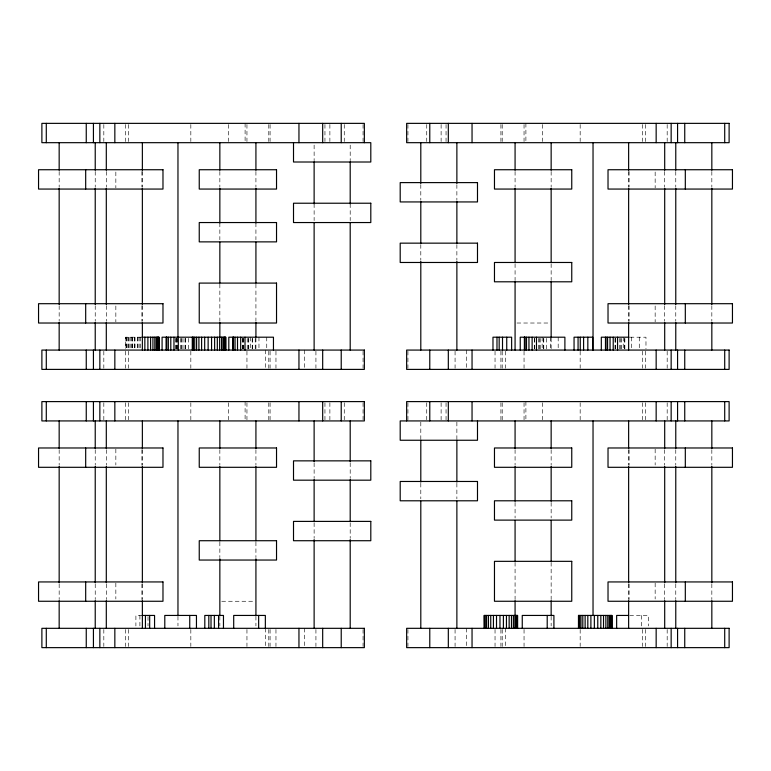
<?xml version="1.0" encoding="UTF-8"?>
<svg xmlns="http://www.w3.org/2000/svg" width="771" height="771" viewBox="0 0 771 771"><rect width="100%" height="100%" fill="white"/><g stroke="black" fill="none" stroke-linecap="round" stroke-linejoin="round"><path stroke-width="0.58" stroke-dasharray="3.85 2.89" d="M516.965 323.02L549.26 323.02M141.103 337.197L125.548 337.197L125.615 348.906M630.109 337.197L645.973 337.197L645.973 348.906M221.74 601.264L254.035 601.264M142.124 615.441L135.898 615.441L135.898 625.975M629.714 615.441L648.295 615.441L648.295 625.975M711.835 171.451L711.835 187.035M711.835 305.721L711.835 321.305M711.835 449.695L711.835 465.279M711.835 583.965L711.835 599.549M675.772 171.451L675.772 187.035M675.772 305.721L675.772 321.305M675.772 449.695L675.772 465.279M675.772 583.965L675.772 599.549M667.175 124.497L667.175 141.546M667.175 351.21L667.175 368.259M667.175 402.741L667.175 419.79M667.175 629.454L667.175 646.503M664.698 171.451L664.698 187.035M664.698 305.721L664.698 321.305M664.698 449.695L664.698 465.279M664.698 583.965L664.698 599.549M655.157 172L655.157 187.922M655.157 305.971L655.157 321.883M655.157 449.117L655.157 465.029M655.157 583.078L655.157 599M645.549 124.497L645.549 141.546M645.549 351.21L645.549 368.259M645.549 402.741L645.549 419.79M645.549 629.454L645.549 646.503M642.368 124.497L642.368 141.546M642.368 351.21L642.368 368.259M642.368 402.741L642.368 419.79M642.368 629.454L642.368 646.503M641.588 615.441L641.588 625.975M639.275 337.197L639.275 348.906M631.497 337.197L631.497 348.906M629.107 171.451L629.107 187.035M629.107 305.721L629.107 321.305M629.107 449.695L629.107 465.279M629.107 583.965L629.107 599.549M628.635 171.451L628.635 187.035M628.635 305.721L628.635 321.305M628.635 449.695L628.635 465.279M628.635 583.965L628.635 599.549M624.857 338.363L624.857 348.906M624.703 338.363L624.703 348.906M623.238 337.197L623.238 348.906M621.301 338.363L621.301 348.906M620.761 338.363L620.761 348.906M619.749 338.363L619.749 348.906M615.701 338.363L615.701 348.906M615.393 338.363L615.393 348.906M614.998 338.363L614.998 348.906M580.168 124.497L580.168 141.546M580.168 351.21L580.168 368.259M580.168 402.741L580.168 419.79M580.168 629.454L580.168 646.503M558.185 337.197L558.185 348.906M551.149 171.451L551.149 187.035M551.149 263.759L551.149 280.548M551.149 338.084L551.149 348.877M551.149 449.695L551.149 465.279M551.149 502.441L551.149 518.025M551.149 562.387L551.149 599.549M551.149 616.328L551.149 625.927M550.407 337.197L550.407 348.906M546.678 338.363L546.678 348.906M543.777 338.363L543.777 348.906M543.622 338.363L543.622 348.906M542.63 124.497L542.63 141.546M542.63 402.741L542.63 419.79M542.148 337.197L542.148 348.906M540.211 338.363L540.211 348.906M539.681 338.363L539.681 348.906M538.659 338.363L538.659 348.906M534.611 338.363L534.611 348.906M534.303 338.363L534.303 348.906M525.899 123.36L525.899 141.546M525.899 401.604L525.899 419.79M524.049 124.497L524.049 141.546M524.049 351.21L524.049 368.259M524.049 402.741L524.049 419.79M524.049 629.454L524.049 646.503M515.076 171.451L515.076 187.035M515.076 263.759L515.076 280.548M515.076 449.695L515.076 465.279M515.076 502.441L515.076 518.025M515.076 562.387L515.076 599.549M505.294 351.21L505.294 368.259M505.294 628.317L505.294 646.503M502.21 124.497L502.21 141.546M502.21 351.21L502.21 368.259M502.21 402.741L502.21 419.79M502.21 629.454L502.21 646.503M500.919 124.497L500.919 141.546M500.919 351.21L500.919 368.259M500.919 402.741L500.919 419.79M500.919 629.454L500.919 646.503M495.04 351.21L495.04 368.259M495.04 629.454L495.04 646.503M466.657 350.073L466.657 368.259M466.657 628.317L466.657 646.503M456.875 184.635L456.875 200.219M456.875 244.58L456.875 260.164M456.875 422.123L456.875 438.911M456.875 483.263L456.875 498.847M455.073 351.21L455.073 368.259M455.073 629.454L455.073 646.503M446.052 124.497L446.052 141.546M446.052 402.741L446.052 419.79M441.118 124.497L441.118 141.546M441.118 402.741L441.118 419.79M426.739 124.497L426.739 141.546M426.739 402.741L426.739 419.79M420.802 184.635L420.802 200.219M420.802 244.58L420.802 260.164M420.802 422.123L420.802 438.911M420.802 483.263L420.802 498.847M407.936 124.497L407.936 141.546M407.936 351.21L407.936 368.259M407.936 402.741L407.936 419.79M407.936 629.454L407.936 646.503M363.064 124.497L363.064 141.546M363.064 351.21L363.064 368.259M363.064 402.741L363.064 419.79M363.064 629.454L363.064 646.503M350.198 145.073L350.198 160.667M350.198 203.823L350.198 220.602M350.198 462.879L350.198 478.463M350.198 522.825L350.198 538.409M344.261 124.497L344.261 141.546M344.261 402.741L344.261 419.79M329.882 124.497L329.882 141.546M329.882 402.741L329.882 419.79M324.948 124.497L324.948 141.546M324.948 402.741L324.948 419.79M315.927 351.21L315.927 368.259M315.927 629.454L315.927 646.503M314.125 145.073L314.125 160.667M314.125 203.823L314.125 220.602M314.125 462.879L314.125 478.463M314.125 522.825L314.125 538.409M304.343 350.073L304.343 368.259M304.343 628.317L304.343 646.503M275.96 351.21L275.96 368.259M275.96 629.454L275.96 646.503M270.081 124.497L270.081 141.546M270.081 351.21L270.081 368.259M270.081 402.741L270.081 419.79M270.081 629.454L270.081 646.503M268.79 124.497L268.79 141.546M268.79 351.21L268.79 368.259M268.79 402.741L268.79 419.79M268.79 629.454L268.79 646.503M266.747 337.197L266.747 348.906M265.706 350.073L265.706 368.259M265.706 628.317L265.706 646.503M258.969 337.197L258.969 348.906M255.924 171.451L255.924 187.035M255.924 223.002L255.924 239.781M255.924 284.142L255.924 321.305M255.924 338.084L255.924 348.877M255.924 449.695L255.924 465.279M255.924 542.003L255.924 557.587M255.924 616.328L255.924 625.927M255.24 338.363L255.24 348.906M252.339 338.363L252.339 348.906M252.184 338.363L252.184 348.906M250.71 337.197L250.71 348.906M248.773 338.363L248.773 348.906M248.243 338.363L248.243 348.906M247.221 338.363L247.221 348.906M246.951 124.497L246.951 141.546M246.951 351.21L246.951 368.259M246.951 402.741L246.951 419.79M246.951 629.454L246.951 646.503M245.101 123.36L245.101 141.546M245.101 401.604L245.101 419.79M243.809 338.363L243.809 348.906M243.173 338.363L243.173 348.906M242.865 338.363L242.865 348.906M242.47 338.363L242.47 348.906M228.37 124.497L228.37 141.546M228.37 402.741L228.37 419.79M219.851 171.451L219.851 187.035M219.851 223.002L219.851 239.781M219.851 284.142L219.851 321.305M219.851 449.695L219.851 465.279M219.851 542.003L219.851 557.587M219.851 616.328L219.851 625.927M190.832 124.497L190.832 141.546M190.832 351.21L190.832 368.259M190.832 402.741L190.832 419.79M190.832 629.454L190.832 646.503M188.519 338.363L188.519 348.906M185.618 338.363L185.618 348.906M185.454 338.363L185.454 348.906M183.99 338.363L183.99 348.906M182.052 338.363L182.052 348.906M181.522 338.363L181.522 348.906M180.501 338.363L180.501 348.906M177.966 616.328L177.966 625.927M177.214 338.363L177.243 348.906M177.089 338.363L177.089 348.906M176.453 338.363L176.453 348.906M176.145 338.363L176.145 348.906M175.749 338.363L175.749 348.906M148.013 616.607L148.013 625.975M142.365 171.451L142.365 187.035M142.365 305.721L142.365 321.305M142.365 449.695L142.365 465.279M142.365 583.965L142.365 599.549M141.893 171.451L141.893 187.035M141.893 305.721L141.893 321.305M141.893 449.695L141.893 465.279M141.893 583.965L141.893 599.549M140.582 337.197L140.582 348.906M139.908 615.441L139.908 625.975M139.156 337.197L139.156 348.906M137.961 337.197L137.961 348.906M137.701 337.197L137.701 348.906M134.915 337.197L134.877 348.906M134.838 337.197L134.838 348.906M134.655 337.197L134.655 348.906M132.67 337.197L132.737 348.906M132.188 337.197L132.188 348.906M132.014 337.197L132.014 348.906M130.993 337.197L130.993 348.906M129.875 337.197L129.875 348.906M128.632 124.497L128.632 141.546M128.632 351.21L128.632 368.259M128.632 402.741L128.632 419.79M128.632 629.454L128.632 646.503M128.516 337.197L128.516 348.906M128.015 337.197L128.015 348.906M126.868 337.197L126.868 348.906M126.685 337.197L126.685 348.906M125.885 337.197L125.933 348.906M125.451 124.497L125.451 141.546M125.451 351.21L125.451 368.259M125.451 402.741L125.451 419.79M125.451 629.454L125.451 646.503M115.843 172L115.843 187.922M115.843 305.971L115.843 321.883M115.843 449.117L115.843 465.029M115.843 583.078L115.843 599M106.302 171.451L106.302 187.035M106.302 305.721L106.302 321.305M106.302 449.695L106.302 465.279M106.302 583.965L106.302 599.549M103.825 124.497L103.825 141.546M103.825 351.21L103.825 368.259M103.825 402.741L103.825 419.79M103.825 629.454L103.825 646.503M95.228 171.451L95.228 187.035M95.228 305.721L95.228 321.305M95.228 449.695L95.228 465.279M95.228 583.965L95.228 599.549M59.165 171.451L59.165 187.035M59.165 305.721L59.165 321.305M59.165 449.695L59.165 465.279M59.165 583.965L59.165 599.549"/><path stroke-width="1.16" d="M141.777 337.197L159.038 337.197L159.038 350.073M628.963 337.197L601.322 337.197L601.322 350.073M142.105 615.441L154.566 615.441L154.566 628.317M628.519 615.441L616.646 615.441L616.646 628.317M724.711 123.36L724.711 142.683M724.711 350.073L724.711 369.396M724.711 401.604L724.711 420.927M724.711 628.317L724.711 647.64M711.835 142.683L711.835 170.256M711.835 188.24L711.835 304.516M711.835 322.5L711.835 350.073M711.835 420.927L711.835 448.5M711.835 466.484L711.835 582.76M711.835 600.744L711.835 628.317M685.313 169.736L685.313 189.059M685.313 303.697L685.313 323.02M685.313 447.98L685.313 467.303M685.313 581.941L685.313 601.264M684.744 123.36L684.744 142.683M684.744 350.073L684.744 369.396M684.744 401.604L684.744 420.927M684.744 628.317L684.744 647.64M677.574 123.36L677.574 142.683M677.574 350.073L677.574 369.396M677.574 401.604L677.574 420.927M677.574 628.317L677.574 647.64M675.772 142.683L675.772 170.256M675.772 188.24L675.772 304.516M675.772 322.5L675.772 350.073M675.772 420.927L675.772 448.5M675.772 466.484L675.772 582.76M675.772 600.744L675.772 628.317M671.155 123.36L671.155 142.683M671.155 350.073L671.155 369.396M671.155 401.604L671.155 420.927M671.155 628.317L671.155 647.64M664.698 142.683L664.698 170.256M664.698 188.24L664.698 304.516M664.698 322.5L664.698 350.073M664.698 420.927L664.698 448.5M664.698 466.484L664.698 582.76M664.698 600.744L664.698 628.317M656.16 123.36L656.16 142.683M656.16 350.073L656.16 369.396M656.16 401.604L656.16 420.927M656.16 628.317L656.16 647.64M628.635 142.683L628.635 170.256M628.635 188.24L628.635 304.516M628.635 322.5L628.635 350.073M628.635 420.927L628.635 448.5M628.635 466.484L628.635 582.76M628.635 600.744L628.635 628.317M617.552 337.197L617.552 350.073M613.215 337.197L613.215 350.073M611.972 628.317L611.972 615.441L578.491 615.441L578.491 628.317M611.827 615.441L611.827 628.317M611.249 615.441L611.249 628.317M610.796 615.441L610.796 628.317M610.247 615.441L610.247 628.317M610.044 337.197L610.044 350.073M609.235 615.441L609.235 628.317M607.779 615.441L607.779 628.317M607.577 337.197L607.577 350.073M605.996 337.197L605.996 350.073M605.861 615.441L605.861 628.317M605.476 337.197L605.476 350.073M603.529 615.441L603.529 628.317M600.84 615.441L600.84 628.317M597.776 615.441L597.776 628.317M594.354 615.441L594.354 628.317M593.034 142.683L593.034 350.073M593.034 420.927L593.034 615.133M592.726 350.073L592.726 337.197L574.058 337.197L574.058 350.073M590.894 615.441L590.894 628.317M587.83 337.197L587.83 350.073M587.82 615.441L587.82 628.317M585.122 615.441L585.122 628.317M583.599 337.197L583.599 350.073M582.809 615.441L582.809 628.317M580.948 615.441L580.948 628.317M580.264 337.197L580.264 350.073M579.619 615.441L579.619 628.317M578.819 615.441L578.819 628.317M578.558 615.441L578.558 628.317M578.067 337.197L578.067 350.073M564.892 350.073L564.892 337.197L520.242 337.197L520.242 350.073M553.915 628.317L553.915 615.441L522.256 615.441L522.256 628.317M551.149 142.683L551.149 170.256M551.149 188.24L551.149 262.564M551.149 281.743L551.149 336.888M551.149 420.927L551.149 448.5M551.149 466.484L551.149 501.246M551.149 520.425L551.149 561.182M551.149 600.744L551.149 615.133M547.208 615.441L547.208 628.317M536.462 337.197L536.462 350.073M532.125 337.197L532.125 350.073M528.954 337.197L528.954 350.073M526.497 337.197L526.497 350.073M524.916 337.197L524.916 350.073M524.608 337.197L524.608 350.073M524.386 337.197L524.386 350.073M517.592 628.317L517.592 615.441L484.101 615.441L484.169 628.317M517.447 615.441L517.447 628.317M516.869 615.441L516.869 628.317M516.416 615.441L516.416 628.317M515.857 615.441L515.857 628.317M515.076 142.683L515.076 170.256M515.076 188.24L515.076 262.564M515.076 281.743L515.076 350.073M515.076 420.927L515.076 448.5M515.076 466.484L515.076 501.246M515.076 520.425L515.076 561.182M515.076 600.744L515.076 615.133M514.855 615.441L514.855 628.317M513.39 615.441L513.39 628.317M511.636 350.073L511.636 337.197L492.977 337.197L492.977 350.073M511.472 615.441L511.472 628.317M509.149 615.441L509.149 628.317M506.74 337.197L506.74 350.073M506.451 615.441L506.451 628.317M503.396 615.441L503.396 628.317M502.509 337.197L502.509 350.073M499.965 615.441L499.965 628.317M499.174 337.197L499.174 350.073M496.977 337.197L496.977 350.073M496.514 615.441L496.514 628.317M493.43 615.441L493.43 628.317M490.741 615.441L490.741 628.317M488.428 615.441L488.428 628.317M486.568 615.441L486.568 628.317M485.238 615.441L485.238 628.317M484.439 615.441L484.487 628.317M477.49 420.927L477.49 440.251L400.197 440.251L400.197 420.927L729.115 420.927L729.115 401.604L406.645 401.604L406.645 420.927M472.045 123.36L472.045 142.683M472.045 350.073L472.045 369.396M472.045 401.604L472.045 420.927M472.045 628.317L472.045 647.64M456.875 142.683L456.875 183.44M456.875 201.424L456.875 243.376M456.875 261.359L456.875 350.073M456.875 440.106L456.875 482.068M456.875 501.246L456.875 628.317M448.317 123.36L448.317 142.683M448.317 350.073L448.317 369.396M448.317 401.604L448.317 420.927M448.317 628.317L448.317 647.64M429.775 123.36L429.775 142.683M429.775 350.073L429.775 369.396M429.775 401.604L429.775 420.927M429.775 628.317L429.775 647.64M420.802 142.683L420.802 183.44M420.802 201.424L420.802 243.376M420.802 261.359L420.802 350.073M420.802 440.106L420.802 482.068M420.802 501.246L420.802 628.317M364.355 142.683L364.355 123.36L41.885 123.36L41.885 142.683L370.803 142.683L370.803 162.006L293.51 162.006L293.51 142.683M350.198 161.862L350.198 203.823M350.198 223.002L350.198 350.073M350.198 420.927L350.198 461.684M350.198 479.668L350.198 521.63M350.198 539.604L350.198 628.317M341.225 123.36L341.225 142.683M341.225 350.073L341.225 369.396M341.225 401.604L341.225 420.927M341.225 628.317L341.225 647.64M322.683 123.36L322.683 142.683M322.683 350.073L322.683 369.396M322.683 401.604L322.683 420.927M322.683 628.317L322.683 647.64M314.125 161.862L314.125 203.823M314.125 223.002L314.125 350.073M314.125 420.927L314.125 461.684M314.125 479.668L314.125 521.63M314.125 539.604L314.125 628.317M298.955 123.36L298.955 142.683M298.955 350.073L298.955 369.396M298.955 401.604L298.955 420.927M298.955 628.317L298.955 647.64M273.454 350.073L273.454 337.197L228.804 337.197L228.804 350.073M265.349 628.317L265.349 615.441L233.7 615.441L233.7 628.317M258.651 615.441L258.651 628.317M255.924 142.683L255.924 170.256M255.924 188.24L255.924 223.002M255.924 242.181L255.924 282.938M255.924 322.5L255.924 336.888M255.924 420.927L255.924 448.5M255.924 466.484L255.924 540.808M255.924 558.792L255.924 615.133M245.024 337.197L245.024 350.073M240.687 337.197L240.687 350.073M237.516 337.197L237.516 350.073M235.059 337.197L235.059 350.073M233.478 337.197L233.478 350.073M233.17 337.197L233.17 350.073M232.948 337.197L232.948 350.073M225.758 350.073L225.758 337.197L162.083 337.197L162.083 350.073M225.614 337.197L225.614 350.073M225.036 337.197L225.036 350.073M224.583 337.197L224.583 350.073M224.033 337.197L224.033 350.073M223.465 628.317L223.465 615.441L204.807 615.441L204.807 628.317M223.021 337.197L223.021 350.073M221.556 337.197L221.556 350.073M219.851 142.683L219.851 170.256M219.851 188.24L219.851 223.002M219.851 242.181L219.851 282.938M219.851 322.5L219.851 336.888M219.851 420.927L219.851 448.5M219.851 466.484L219.851 540.808M219.851 558.792L219.851 615.133M219.639 337.197L219.639 350.073M218.579 615.441L218.579 628.317M217.316 337.197L217.316 350.073M214.627 337.197L214.627 350.073M214.348 615.441L214.348 628.317M211.562 337.197L211.562 350.073M211.013 615.441L211.013 628.317M208.816 615.441L208.816 628.317M208.131 337.197L208.131 350.073M204.681 337.197L204.681 350.073M201.607 337.197L201.607 350.073M198.908 337.197L198.908 350.073M196.595 337.197L196.595 350.073M196.451 628.317L196.451 615.441L164.792 615.441L164.792 628.317M194.735 337.197L194.735 350.073M193.405 337.197L193.405 350.073M192.605 337.197L192.605 350.073M192.278 337.197L192.278 350.073M189.743 615.441L189.743 628.317M178.303 337.197L178.303 350.073M177.966 142.683L177.966 336.888M177.966 420.927L177.966 615.133M173.967 337.197L173.967 350.073M170.796 337.197L170.796 350.073M168.338 337.197L168.338 350.073M166.758 337.197L166.758 350.073M166.44 337.197L166.44 350.073M166.228 337.197L166.228 350.073M158.893 337.197L158.893 350.073M158.315 337.197L158.315 350.073M157.862 337.197L157.862 350.073M157.303 337.197L157.303 350.073M156.301 337.197L156.301 350.073M154.836 337.197L154.836 350.073M152.918 337.197L152.918 350.073M150.596 337.197L150.596 350.073M149.67 615.441L149.67 628.317M147.897 337.197L147.897 350.073M145.44 615.441L145.44 628.317M144.842 337.197L144.842 350.073M142.365 142.683L142.365 170.256M142.365 188.24L142.365 304.516M142.365 322.5L142.365 350.073M142.365 420.927L142.365 448.5M142.365 466.484L142.365 582.76M142.365 600.744L142.365 628.317M114.84 123.36L114.84 142.683M114.84 350.073L114.84 369.396M114.84 401.604L114.84 420.927M114.84 628.317L114.84 647.64M106.302 142.683L106.302 170.256M106.302 188.24L106.302 304.516M106.302 322.5L106.302 350.073M106.302 420.927L106.302 448.5M106.302 466.484L106.302 582.76M106.302 600.744L106.302 628.317M99.844 123.36L99.844 142.683M99.844 350.073L99.844 369.396M99.844 401.604L99.844 420.927M99.844 628.317L99.844 647.64M95.228 142.683L95.228 170.256M95.228 188.24L95.228 304.516M95.228 322.5L95.228 350.073M95.228 420.927L95.228 448.5M95.228 466.484L95.228 582.76M95.228 600.744L95.228 628.317M93.426 123.36L93.426 142.683M93.426 350.073L93.426 369.396M93.426 401.604L93.426 420.927M93.426 628.317L93.426 647.64M86.256 123.36L86.256 142.683M86.256 350.073L86.256 369.396M86.256 401.604L86.256 420.927M86.256 628.317L86.256 647.64M85.687 169.736L85.687 189.059M85.687 303.697L85.687 323.02M85.687 447.98L85.687 467.303M85.687 581.941L85.687 601.264M59.165 142.683L59.165 170.256M59.165 188.24L59.165 304.516M59.165 322.5L59.165 350.073M59.165 420.927L59.165 448.5M59.165 466.484L59.165 582.76M59.165 600.744L59.165 628.317M46.289 123.36L46.289 142.683M46.289 350.073L46.289 369.396M46.289 401.604L46.289 420.927M46.289 628.317L46.289 647.64M729.115 123.36L406.645 123.36L406.645 142.683L729.115 142.683L729.115 123.36M162.98 169.736L38.55 169.736L38.55 189.059L162.98 189.059L162.98 169.736M276.529 169.736L199.246 169.736L199.246 189.059L276.529 189.059L276.529 169.736M571.754 169.736L494.471 169.736L494.471 189.059L571.754 189.059L571.754 169.736M732.45 169.736L608.02 169.736L608.02 189.059L732.45 189.059L732.45 169.736M477.49 182.611L400.197 182.611L400.197 201.935L477.49 201.935L477.49 182.611M370.803 203.226L293.51 203.226L293.51 222.549L370.803 222.549L370.803 203.226M276.529 222.549L199.246 222.549L199.246 241.872L276.529 241.872L276.529 222.549M477.49 243.154L400.197 243.154L400.197 262.477L477.49 262.477L477.49 243.154M571.754 262.477L494.471 262.477L494.471 281.8L571.754 281.8L571.754 262.477M276.529 283.092L199.246 283.092L199.246 323.02L276.529 323.02L276.529 283.092M162.98 303.697L38.55 303.697L38.55 323.02L162.98 323.02L162.98 303.697M732.45 303.697L608.02 303.697L608.02 323.02L732.45 323.02L732.45 303.697M364.355 350.073L41.885 350.073L41.885 369.396L364.355 369.396L364.355 350.073M729.115 350.073L406.645 350.073L406.645 369.396L729.115 369.396L729.115 350.073M364.355 401.604L41.885 401.604L41.885 420.927L364.355 420.927L364.355 401.604M162.98 447.98L38.55 447.98L38.55 467.303L162.98 467.303L162.98 447.98M276.529 447.98L199.246 447.98L199.246 467.303L276.529 467.303L276.529 447.98M571.754 447.98L494.471 447.98L494.471 467.303L571.754 467.303L571.754 447.98M732.45 447.98L608.02 447.98L608.02 467.303L732.45 467.303L732.45 447.98M370.803 460.856L293.51 460.856L293.51 480.179L370.803 480.179L370.803 460.856M477.49 481.47L400.197 481.47L400.197 500.793L477.49 500.793L477.49 481.47M571.754 500.793L494.471 500.793L494.471 520.117L571.754 520.117L571.754 500.793M370.803 521.398L293.51 521.398L293.51 540.722L370.803 540.722L370.803 521.398M276.529 540.722L199.246 540.722L199.246 560.045L276.529 560.045L276.529 540.722M571.754 561.336L494.471 561.336L494.471 601.264L571.754 601.264L571.754 561.336M162.98 581.941L38.55 581.941L38.55 601.264L162.98 601.264L162.98 581.941M732.45 581.941L608.02 581.941L608.02 601.264L732.45 601.264L732.45 581.941M364.355 628.317L41.885 628.317L41.885 647.64L364.355 647.64L364.355 628.317M729.115 628.317L406.645 628.317L406.645 647.64L729.115 647.64L729.115 628.317"/></g></svg>
